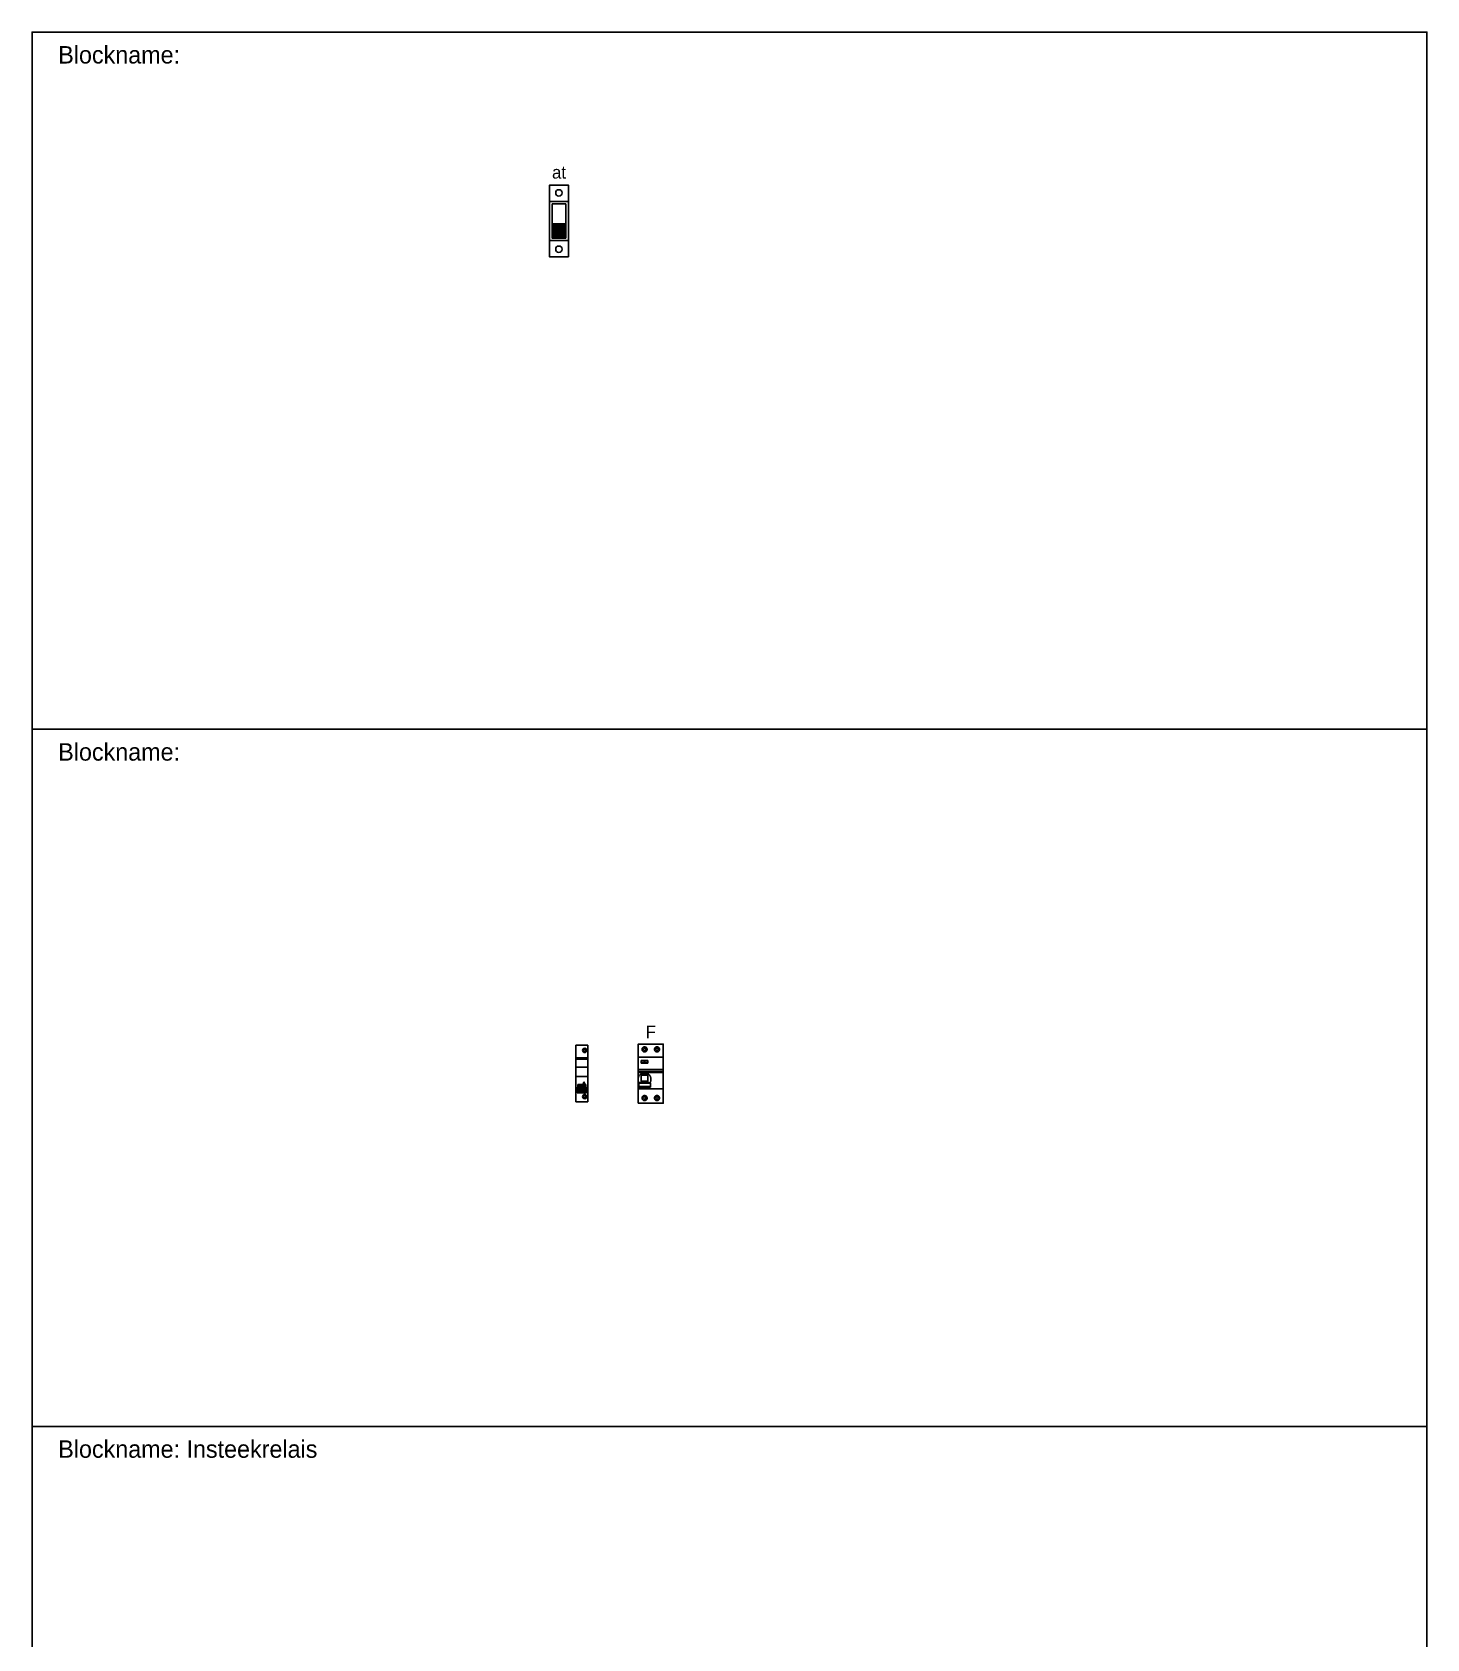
# Model space of a CAD drawing. Header units: millimetres. Extents: x -7152 to 5843, y -5056 to 10205.
# Drawn here: x 750 to 950, y 3969.5 to 4200 of the extents above; entities that cross this region are included whole.
import ezdxf
from ezdxf.enums import TextEntityAlignment as Align

# ---------------------------------------------------------------- set-up
doc = ezdxf.new("R2010")
doc.units = ezdxf.units.MM
doc.styles.get("Standard").update_dxf_attribs({"font": 'isoplus.shx'})

# ---------------------------------------------------------------- blocks, each defined once
blk = doc.blocks.new('*U437')
at = {"linetype": 'Continuous', "ltscale": 15}
h = blk.add_hatch(color=256, dxfattribs=at)
h.dxf.hatch_style = 1
h.paths.add_polyline_path([(2.19, -2.24), (2.19, -0.38), (0.53, -0.38), (0.53, -2.24)])
blk.add_line((0, -5.15), (2.7, -5.15), dxfattribs=at)
at = {"linetype": 'Continuous'}
for points in [[(2.7, -5.15), (0, -5.15), (0, 5.15), (2.7, 5.15)], [(0.37, 2.45), (2.33, 2.45), (2.33, -2.45), (0.37, -2.45)], [(0.53, -0.38), (2.19, -0.38), (2.19, -2.24), (0.53, -2.24)]]:
    blk.add_lwpolyline(points, close=True, dxfattribs=at)
blk.add_lwpolyline([(2.7, -2.8), (0, -2.8), (0, 2.8), (2.7, 2.8)], dxfattribs=at)
for centre in [(1.33, 4.04), (1.33, -4.04)]:
    blk.add_circle(centre, 0.457, dxfattribs=at)
at = {"color": 1, "linetype": 'Continuous', "ltscale": 15}
blk.add_attdef('1PVB', text='', height=1.8, rotation=90, dxfattribs=at).set_placement((1.35, 6.15), align=Align.MIDDLE_LEFT)
blk.add_attdef('1PBH', text='', height=1.8, dxfattribs=at).set_placement((1.35, 5.55), align=Align.BOTTOM_CENTER)
blk.add_attdef('1POH', text='', height=1.8, dxfattribs=at).set_placement((1.35, -7.65), align=Align.TOP_CENTER)
blk.add_attdef('1POV', text='', height=1.8, rotation=90, dxfattribs=at).set_placement((1.35, -7.65), align=Align.MIDDLE_RIGHT)
blk = doc.blocks.new('Smeltveiligheidscheider_')
for p, q in [((0, 4.05), (1.75, 4.05)), ((0, 4.05), (0, -4.05)), ((1.1, 3.38), (1.1, 3.27)), ((1.25, 3.38), (1.1, 3.38)), ((1.1, 3.27), (1.25, 3.27)), ((1.25, 3.63), (1.25, 3.38)), ((1.25, 3.01), (1.25, 3.27)), ((1.36, 3.63), (1.36, 3.38)), ((1.5, 3.38), (1.36, 3.38)), ((1.36, 3.01), (1.36, 3.27)), ((1.36, 3.27), (1.5, 3.27)), ((1.5, 3.27), (1.5, 3.38)), ((1.75, 4.05), (1.75, -4.05)), ((0, 2.24), (0.02, 2.24)), ((0, 2.09), (0.02, 2.09)), ((0, 2.07), (0.02, 2.07)), ((0, 0.84), (0.02, 0.84)), ((0.02, 2.04), (0.02, 2.24)), ((1.73, 2.24), (0.02, 2.24)), ((1.73, 2.04), (0.02, 2.04)), ((0.02, 0.91), (0.02, 2.04)), ((1.73, 0.91), (0.02, 0.91)), ((0.02, 0.38), (0.02, 0.91)), ((0.02, -0.44), (0.02, 0.38)), ((1.73, 2.24), (1.75, 2.24)), ((1.73, 2.04), (1.73, 2.24)), ((1.73, 2.09), (1.75, 2.09)), ((1.73, 2.07), (1.75, 2.07)), ((1.73, 2.04), (1.73, 0.91)), ((1.73, 0.38), (1.73, 0.91)), ((1.73, 0.84), (1.75, 0.84)), ((1.73, -0.44), (1.73, 0.38)), ((0, -0.84), (0.02, -0.84)), ((0, -2.04), (0.02, -2.04)), ((0, -2.24), (0.02, -2.24)), ((1.73, -0.44), (0.02, -0.44)), ((0.02, -2.05), (0.02, -0.44)), ((0.31, -2.05), (0.02, -2.05)), ((0.02, -2.24), (0.02, -2.05)), ((1.73, -2.24), (0.02, -2.24)), ((0.31, -2.05), (0.31, -1.59)), ((1.44, -1.59), (0.31, -1.59)), ((0.31, -1.61), (1.44, -1.61)), ((0.31, -1.71), (1.44, -1.71)), ((0.31, -1.74), (1.44, -1.74)), ((0.31, -1.89), (1.44, -1.89)), ((0.31, -1.93), (1.44, -1.93)), ((0.31, -2.03), (1.44, -2.03)), ((1.44, -2.05), (0.31, -2.05)), ((1.44, -2.05), (1.44, -1.59)), ((1.73, -2.05), (1.44, -2.05)), ((1.73, -0.44), (1.73, -2.05)), ((1.73, -0.84), (1.75, -0.84)), ((1.73, -2.04), (1.75, -2.04)), ((1.73, -2.24), (1.73, -2.05)), ((1.73, -2.24), (1.75, -2.24)), ((0, -4.05), (1.75, -4.05)), ((0.2, -2.77), (0.2, -2.31)), ((0.2, -2.31), (1.55, -2.31)), ((1.55, -2.33), (0.2, -2.33)), ((1.55, -2.43), (0.2, -2.43)), ((1.55, -2.46), (0.2, -2.46)), ((1.55, -2.62), (0.2, -2.62)), ((1.55, -2.65), (0.2, -2.65)), ((1.55, -2.75), (0.2, -2.75)), ((0.2, -2.77), (1.55, -2.77)), ((1.1, -3.26), (1.1, -3.38)), ((1.25, -3.26), (1.1, -3.26)), ((1.1, -3.38), (1.25, -3.38)), ((1.25, -3.01), (1.25, -3.26)), ((1.25, -3.63), (1.25, -3.38)), ((1.36, -3.01), (1.36, -3.26)), ((1.5, -3.26), (1.36, -3.26)), ((1.36, -3.63), (1.36, -3.38)), ((1.36, -3.38), (1.5, -3.38)), ((1.5, -3.38), (1.5, -3.26)), ((1.55, -2.77), (1.55, -2.31))]:
    blk.add_line(p, q)
for centre, radius, start, end in [((1.3, 3.32), 0.31, 0, 180), ((1.3, 3.32), 0.31, 180, 0), ((1.18, -1.35), 0.117, 0, 180), ((1.18, -1.35), 0.117, 180, 0), ((1.3, -3.32), 0.31, 0, 180), ((1.3, -3.32), 0.31, 180, 0)]:
    blk.add_arc(centre, radius, start, end)
blk = doc.blocks.new('*U441')
at = {"linetype": 'Continuous'}
blk.add_blockref('Smeltveiligheidscheider_', (-0.02, 0.03), dxfattribs=at)
at = {"color": 1, "linetype": 'Continuous'}
blk.add_attdef('F1PBV', text='', height=1.8, rotation=90, dxfattribs=at).set_placement((0.9, 5.25), align=Align.MIDDLE_LEFT)
blk.add_attdef('F1PBH', text='', height=1.8, dxfattribs=at).set_placement((0.9, 4.65), align=Align.BOTTOM_CENTER)
blk.add_attdef('F1POH', text='', height=1.8, dxfattribs=at).set_placement((0.9, -5.25), align=Align.TOP_CENTER)
blk.add_attdef('F1POV', text='', height=1.8, rotation=90, dxfattribs=at).set_placement((0.9, -5.25), align=Align.MIDDLE_RIGHT)
blk = doc.blocks.new('*U442')
for p, q in [((0, 2.35), (3.58, 2.35)), ((0.54, 3.55), (0.55, 3.57)), ((0.54, 3.53), (0.54, 3.55)), ((0.54, 3.52), (0.54, 3.53)), ((0.54, 3.5), (0.54, 3.52)), ((0.54, 3.48), (0.54, 3.5)), ((0.54, 3.46), (0.54, 3.48)), ((0.54, 3.45), (0.54, 3.46)), ((0.54, 3.43), (0.54, 3.45)), ((0.55, 3.41), (0.54, 3.43)), ((0.55, 3.58), (0.56, 3.6)), ((0.55, 3.57), (0.55, 3.58)), ((0.55, 3.4), (0.55, 3.41)), ((0.56, 3.38), (0.55, 3.4)), ((0.56, 3.61), (0.57, 3.63)), ((0.56, 3.6), (0.56, 3.61)), ((0.56, 3.37), (0.56, 3.38)), ((0.57, 3.35), (0.56, 3.37)), ((0.57, 3.63), (0.58, 3.65)), ((0.58, 3.33), (0.57, 3.35)), ((0.58, 3.66), (0.59, 3.68)), ((0.58, 3.65), (0.58, 3.66)), ((0.58, 3.32), (0.58, 3.33)), ((0.59, 3.31), (0.58, 3.32)), ((0.59, 3.68), (0.6, 3.69)), ((0.6, 3.29), (0.59, 3.31)), ((0.6, 3.69), (0.61, 3.7)), ((0.61, 3.28), (0.6, 3.29)), ((0.61, 3.7), (0.62, 3.72)), ((0.62, 3.26), (0.61, 3.28)), ((0.62, 3.72), (0.63, 3.73)), ((0.63, 3.25), (0.62, 3.26)), ((0.63, 3.73), (0.64, 3.74)), ((0.64, 3.24), (0.63, 3.25)), ((0.64, 3.74), (0.65, 3.75)), ((0.65, 3.23), (0.64, 3.24)), ((0.65, 3.75), (0.67, 3.76)), ((0.67, 3.22), (0.65, 3.23)), ((0.67, 3.76), (0.68, 3.78)), ((0.68, 3.2), (0.67, 3.22)), ((0.68, 3.78), (0.69, 3.79)), ((0.69, 3.19), (0.68, 3.2)), ((0.69, 3.79), (0.71, 3.79)), ((0.71, 3.19), (0.69, 3.19)), ((0.71, 3.79), (0.72, 3.8)), ((0.72, 3.18), (0.71, 3.19)), ((0.72, 3.8), (0.74, 3.81)), ((0.74, 3.17), (0.72, 3.18)), ((0.73, 3.56), (0.73, 3.42)), ((0.83, 3.56), (0.73, 3.56)), ((0.73, 3.42), (0.83, 3.42)), ((0.74, 3.81), (0.75, 3.82)), ((0.75, 3.16), (0.74, 3.17)), ((0.75, 3.82), (0.77, 3.83)), ((0.77, 3.15), (0.75, 3.16)), ((0.77, 3.83), (0.78, 3.83)), ((0.78, 3.15), (0.77, 3.15)), ((0.78, 3.83), (0.8, 3.84)), ((0.8, 3.14), (0.78, 3.15)), ((0.8, 3.84), (0.82, 3.84)), ((0.82, 3.14), (0.8, 3.14)), ((0.82, 3.84), (0.83, 3.84)), ((0.83, 3.14), (0.82, 3.14)), ((0.83, 3.84), (0.85, 3.85)), ((0.83, 3.84), (0.83, 3.56)), ((0.83, 3.14), (0.83, 3.42)), ((0.85, 3.13), (0.83, 3.14)), ((0.85, 3.85), (0.87, 3.85)), ((0.87, 3.13), (0.85, 3.13)), ((0.87, 3.85), (0.88, 3.85)), ((0.88, 3.13), (0.87, 3.13)), ((0.88, 3.85), (0.9, 3.85)), ((0.9, 3.13), (0.88, 3.13)), ((0.9, 3.85), (0.92, 3.85)), ((0.92, 3.13), (0.9, 3.13)), ((0.92, 3.85), (0.93, 3.85)), ((0.93, 3.13), (0.92, 3.13)), ((0.93, 3.85), (0.95, 3.85)), ((0.95, 3.13), (0.93, 3.13)), ((0.95, 3.85), (0.97, 3.84)), ((0.97, 3.14), (0.95, 3.13)), ((0.97, 3.84), (0.98, 3.84)), ((0.98, 3.14), (0.97, 3.14)), ((0.98, 3.84), (1, 3.84)), ((0.98, 3.84), (0.98, 3.56)), ((1.08, 3.56), (0.98, 3.56)), ((0.98, 3.14), (0.98, 3.42)), ((0.98, 3.42), (1.08, 3.42)), ((1, 3.14), (0.98, 3.14)), ((1, 3.84), (1.02, 3.83)), ((1.02, 3.15), (1, 3.14)), ((1.02, 3.83), (1.03, 3.83)), ((1.03, 3.15), (1.02, 3.15)), ((1.03, 3.83), (1.05, 3.82)), ((1.05, 3.16), (1.03, 3.15)), ((1.05, 3.82), (1.06, 3.81)), ((1.06, 3.17), (1.05, 3.16)), ((1.06, 3.81), (1.08, 3.8)), ((1.08, 3.18), (1.06, 3.17)), ((1.08, 3.8), (1.09, 3.79)), ((1.08, 3.42), (1.08, 3.56)), ((1.09, 3.19), (1.08, 3.18)), ((1.09, 3.79), (1.11, 3.79)), ((1.11, 3.19), (1.09, 3.19)), ((1.11, 3.79), (1.12, 3.78)), ((1.12, 3.2), (1.11, 3.19)), ((1.12, 3.78), (1.13, 3.76)), ((1.13, 3.22), (1.12, 3.2)), ((1.13, 3.76), (1.15, 3.75)), ((1.15, 3.23), (1.13, 3.22)), ((1.15, 3.75), (1.16, 3.74)), ((1.16, 3.24), (1.15, 3.23)), ((1.16, 3.74), (1.17, 3.73)), ((1.17, 3.25), (1.16, 3.24)), ((1.17, 3.73), (1.18, 3.72)), ((1.18, 3.26), (1.17, 3.25)), ((1.18, 3.72), (1.19, 3.7)), ((1.19, 3.28), (1.18, 3.26)), ((1.19, 3.7), (1.2, 3.69)), ((1.2, 3.29), (1.19, 3.28)), ((1.2, 3.69), (1.21, 3.68)), ((1.21, 3.31), (1.2, 3.29)), ((1.21, 3.68), (1.22, 3.66)), ((1.22, 3.32), (1.21, 3.31)), ((1.22, 3.66), (1.22, 3.65)), ((1.22, 3.65), (1.23, 3.63)), ((1.23, 3.35), (1.22, 3.33)), ((1.22, 3.33), (1.22, 3.32)), ((1.23, 3.63), (1.24, 3.61)), ((1.24, 3.37), (1.23, 3.35)), ((1.24, 3.61), (1.24, 3.6)), ((1.24, 3.6), (1.25, 3.58)), ((1.25, 3.4), (1.24, 3.38)), ((1.24, 3.38), (1.24, 3.37)), ((1.25, 3.58), (1.25, 3.57)), ((1.25, 3.57), (1.26, 3.55)), ((1.26, 3.43), (1.25, 3.41)), ((1.25, 3.41), (1.25, 3.4)), ((1.26, 3.55), (1.26, 3.53)), ((1.26, 3.53), (1.26, 3.52)), ((1.26, 3.52), (1.26, 3.5)), ((1.26, 3.5), (1.26, 3.48)), ((1.26, 3.48), (1.26, 3.46)), ((1.26, 3.46), (1.26, 3.45)), ((1.26, 3.45), (1.26, 3.43)), ((2.32, 3.55), (2.33, 3.57)), ((2.32, 3.53), (2.32, 3.55)), ((2.32, 3.52), (2.32, 3.53)), ((2.32, 3.5), (2.32, 3.52)), ((2.32, 3.48), (2.32, 3.5)), ((2.32, 3.46), (2.32, 3.48)), ((2.32, 3.45), (2.32, 3.46)), ((2.32, 3.43), (2.32, 3.45)), ((2.33, 3.41), (2.32, 3.43)), ((2.33, 3.58), (2.34, 3.6)), ((2.33, 3.57), (2.33, 3.58)), ((2.33, 3.4), (2.33, 3.41)), ((2.34, 3.38), (2.33, 3.4)), ((2.34, 3.61), (2.35, 3.63)), ((2.34, 3.6), (2.34, 3.61)), ((2.34, 3.37), (2.34, 3.38)), ((2.35, 3.35), (2.34, 3.37)), ((2.35, 3.63), (2.36, 3.65)), ((2.36, 3.33), (2.35, 3.35)), ((2.36, 3.66), (2.37, 3.68)), ((2.36, 3.65), (2.36, 3.66)), ((2.36, 3.32), (2.36, 3.33)), ((2.37, 3.31), (2.36, 3.32)), ((2.37, 3.68), (2.38, 3.69)), ((2.38, 3.29), (2.37, 3.31)), ((2.38, 3.69), (2.39, 3.7)), ((2.39, 3.28), (2.38, 3.29)), ((2.39, 3.7), (2.4, 3.72)), ((2.4, 3.26), (2.39, 3.28)), ((2.4, 3.72), (2.41, 3.73)), ((2.41, 3.25), (2.4, 3.26)), ((2.41, 3.73), (2.42, 3.74)), ((2.42, 3.24), (2.41, 3.25)), ((2.42, 3.74), (2.43, 3.75)), ((2.43, 3.23), (2.42, 3.24)), ((2.43, 3.75), (2.45, 3.76)), ((2.45, 3.22), (2.43, 3.23)), ((2.45, 3.76), (2.46, 3.78)), ((2.46, 3.2), (2.45, 3.22)), ((2.46, 3.78), (2.47, 3.79)), ((2.47, 3.19), (2.46, 3.2)), ((2.47, 3.79), (2.49, 3.79)), ((2.49, 3.19), (2.47, 3.19)), ((2.49, 3.79), (2.5, 3.8)), ((2.5, 3.18), (2.49, 3.19)), ((2.5, 3.8), (2.52, 3.81)), ((2.5, 3.56), (2.5, 3.42)), ((2.61, 3.56), (2.5, 3.56)), ((2.5, 3.42), (2.61, 3.42)), ((2.52, 3.17), (2.5, 3.18)), ((2.52, 3.81), (2.53, 3.82)), ((2.53, 3.16), (2.52, 3.17)), ((2.53, 3.82), (2.55, 3.83)), ((2.55, 3.15), (2.53, 3.16)), ((2.55, 3.83), (2.56, 3.83)), ((2.56, 3.15), (2.55, 3.15)), ((2.56, 3.83), (2.58, 3.84)), ((2.58, 3.14), (2.56, 3.15)), ((2.58, 3.84), (2.6, 3.84)), ((2.6, 3.14), (2.58, 3.14)), ((2.6, 3.84), (2.61, 3.84)), ((2.61, 3.14), (2.6, 3.14)), ((2.61, 3.84), (2.63, 3.85)), ((2.61, 3.84), (2.61, 3.56)), ((2.61, 3.14), (2.61, 3.42)), ((2.63, 3.13), (2.61, 3.14)), ((2.63, 3.85), (2.65, 3.85)), ((2.65, 3.13), (2.63, 3.13)), ((2.65, 3.85), (2.66, 3.85)), ((2.66, 3.13), (2.65, 3.13)), ((2.66, 3.85), (2.68, 3.85)), ((2.68, 3.13), (2.66, 3.13)), ((2.68, 3.85), (2.7, 3.85)), ((2.7, 3.13), (2.68, 3.13)), ((2.7, 3.85), (2.71, 3.85)), ((2.71, 3.13), (2.7, 3.13)), ((2.71, 3.85), (2.73, 3.85)), ((2.73, 3.13), (2.71, 3.13)), ((2.73, 3.85), (2.75, 3.84)), ((2.75, 3.14), (2.73, 3.13)), ((2.75, 3.84), (2.76, 3.84)), ((2.75, 3.84), (2.75, 3.56)), ((2.86, 3.56), (2.75, 3.56)), ((2.75, 3.14), (2.75, 3.42)), ((2.75, 3.42), (2.86, 3.42)), ((2.76, 3.14), (2.75, 3.14)), ((2.76, 3.84), (2.78, 3.84)), ((2.78, 3.14), (2.76, 3.14)), ((2.78, 3.84), (2.8, 3.83)), ((2.8, 3.15), (2.78, 3.14)), ((2.8, 3.83), (2.81, 3.83)), ((2.81, 3.15), (2.8, 3.15)), ((2.81, 3.83), (2.83, 3.82)), ((2.83, 3.16), (2.81, 3.15)), ((2.83, 3.82), (2.84, 3.81)), ((2.84, 3.17), (2.83, 3.16)), ((2.84, 3.81), (2.86, 3.8)), ((2.86, 3.18), (2.84, 3.17)), ((2.86, 3.8), (2.87, 3.79)), ((2.86, 3.42), (2.86, 3.56)), ((2.87, 3.19), (2.86, 3.18)), ((2.87, 3.79), (2.89, 3.79)), ((2.89, 3.19), (2.87, 3.19)), ((2.89, 3.79), (2.9, 3.78)), ((2.9, 3.2), (2.89, 3.19)), ((2.9, 3.78), (2.91, 3.76)), ((2.91, 3.22), (2.9, 3.2)), ((2.91, 3.76), (2.93, 3.75)), ((2.93, 3.23), (2.91, 3.22)), ((2.93, 3.75), (2.94, 3.74)), ((2.94, 3.24), (2.93, 3.23)), ((2.94, 3.74), (2.95, 3.73)), ((2.95, 3.25), (2.94, 3.24)), ((2.95, 3.73), (2.96, 3.72)), ((2.96, 3.26), (2.95, 3.25)), ((2.96, 3.72), (2.97, 3.7)), ((2.97, 3.28), (2.96, 3.26)), ((2.97, 3.7), (2.98, 3.69)), ((2.98, 3.29), (2.97, 3.28)), ((2.98, 3.69), (2.99, 3.68)), ((2.99, 3.31), (2.98, 3.29)), ((2.99, 3.68), (3, 3.66)), ((3, 3.32), (2.99, 3.31)), ((3, 3.66), (3, 3.65)), ((3, 3.65), (3.01, 3.63)), ((3.01, 3.35), (3, 3.33)), ((3, 3.33), (3, 3.32)), ((3.01, 3.63), (3.02, 3.61)), ((3.02, 3.37), (3.01, 3.35)), ((3.02, 3.61), (3.02, 3.6)), ((3.02, 3.6), (3.03, 3.58)), ((3.03, 3.4), (3.02, 3.38)), ((3.02, 3.38), (3.02, 3.37)), ((3.03, 3.58), (3.03, 3.57)), ((3.03, 3.57), (3.04, 3.55)), ((3.04, 3.43), (3.03, 3.41)), ((3.03, 3.41), (3.03, 3.4)), ((3.04, 3.55), (3.04, 3.53)), ((3.04, 3.53), (3.04, 3.52)), ((3.04, 3.52), (3.04, 3.5)), ((3.04, 3.5), (3.04, 3.48)), ((3.04, 3.48), (3.04, 3.46)), ((3.04, 3.46), (3.04, 3.45)), ((3.04, 3.45), (3.04, 3.43)), ((0, 0.6), (3.58, 0.6)), ((0, 0.56), (3.58, 0.56)), ((0, 0.26), (3.58, 0.26)), ((0, 0.18), (3.58, 0.18)), ((0.41, 1.88), (1.37, 1.88)), ((0.41, 1.88), (0.41, 1.52)), ((0.41, 1.52), (1.37, 1.52)), ((0.42, 1.88), (0.45, 1.85)), ((0.42, 1.53), (0.42, 1.88)), ((0.42, 1.88), (1.36, 1.88)), ((0.42, 1.53), (0.45, 1.55)), ((0.42, 1.53), (1.36, 1.53)), ((0.45, 1.55), (0.45, 1.85)), ((0.45, 1.85), (0.49, 1.85)), ((0.45, 1.55), (0.49, 1.55)), ((0.49, 1.85), (0.54, 1.85)), ((0.49, 1.55), (0.54, 1.55)), ((0.54, 1.85), (0.59, 1.85)), ((0.54, 1.55), (0.59, 1.55)), ((0.59, 1.85), (0.63, 1.85)), ((0.59, 1.55), (0.63, 1.55)), ((0.63, 1.85), (0.68, 1.85)), ((0.63, 1.55), (0.68, 1.55)), ((0.68, 1.85), (0.73, 1.85)), ((0.68, 1.55), (0.73, 1.55)), ((0.73, 1.85), (0.77, 1.85)), ((0.73, 1.55), (0.77, 1.55)), ((0.74, 1.75), (0.74, 1.81)), ((0.74, 1.81), (1.04, 1.81)), ((0.74, 1.75), (0.86, 1.75)), ((0.77, 1.85), (0.82, 1.85)), ((0.77, 1.55), (0.82, 1.55)), ((0.82, 1.85), (0.87, 1.85)), ((0.82, 1.55), (0.87, 1.55)), ((0.86, 1.59), (0.86, 1.75)), ((0.86, 1.59), (0.92, 1.59)), ((0.87, 1.85), (0.91, 1.85)), ((0.87, 1.55), (0.91, 1.55)), ((0.89, 0.02), (0.89, 0.14)), ((0.91, 1.85), (0.96, 1.85)), ((0.91, 1.55), (0.96, 1.55)), ((0.92, 1.75), (1.04, 1.75)), ((0.92, 1.59), (0.92, 1.75)), ((0.96, 1.85), (1.01, 1.85)), ((0.96, 1.55), (1.01, 1.55)), ((1.01, 1.85), (1.05, 1.85)), ((1.01, 1.55), (1.05, 1.55)), ((1.04, 1.75), (1.04, 1.81)), ((1.05, 1.85), (1.1, 1.85)), ((1.05, 1.55), (1.1, 1.55)), ((1.1, 1.85), (1.15, 1.85)), ((1.1, 1.55), (1.15, 1.55)), ((1.15, 1.85), (1.19, 1.85)), ((1.15, 1.55), (1.19, 1.55)), ((1.19, 1.85), (1.24, 1.85)), ((1.19, 1.55), (1.24, 1.55)), ((1.24, 1.85), (1.29, 1.85)), ((1.24, 1.55), (1.29, 1.55)), ((1.29, 1.85), (1.33, 1.85)), ((1.29, 1.55), (1.33, 1.55)), ((1.33, 1.85), (1.36, 1.88)), ((1.33, 1.55), (1.33, 1.85)), ((1.33, 1.55), (1.36, 1.53)), ((1.36, 1.53), (1.36, 1.88)), ((1.37, 1.88), (1.37, 1.52)), ((0, -0.57), (0, -1.02)), ((0, -2.15), (3.58, -2.15)), ((1.73, -1.3), (0.06, -1.3)), ((1.73, -1.93), (0.06, -1.93)), ((0.06, -1.3), (0.06, -1.33)), ((0.06, -1.33), (0.06, -1.38)), ((0.06, -1.33), (1.73, -1.33)), ((0.06, -1.38), (0.06, -1.85)), ((0.06, -1.38), (1.73, -1.38)), ((0.06, -1.91), (0.06, -1.85)), ((1.73, -1.85), (0.06, -1.85)), ((0.06, -1.91), (0.06, -1.92)), ((1.73, -1.91), (0.06, -1.91)), ((0.06, -1.93), (0.06, -1.92)), ((0.39, -1.3), (0.39, -0.06)), ((0.39, -0.22), (1.39, -0.22)), ((0.39, -1.08), (0.43, -1.08)), ((0.43, -1.08), (0.43, -1.3)), ((0.43, -1.08), (1.36, -1.08)), ((1.36, -1.08), (1.39, -1.08)), ((1.36, -1.08), (1.36, -1.3)), ((1.39, -1.3), (1.39, -0.06)), ((1.73, -1.3), (1.73, -1.33)), ((1.73, -1.33), (1.73, -1.38)), ((1.73, -1.38), (1.73, -1.85)), ((1.73, -1.85), (1.73, -1.91)), ((1.73, -1.91), (1.73, -1.92)), ((1.73, -1.93), (1.73, -1.92)), ((0.54, -3.43), (0.55, -3.41)), ((0.54, -3.45), (0.54, -3.43)), ((0.54, -3.46), (0.54, -3.45)), ((0.54, -3.48), (0.54, -3.46)), ((0.54, -3.5), (0.54, -3.48)), ((0.54, -3.52), (0.54, -3.5)), ((0.54, -3.53), (0.54, -3.52)), ((0.54, -3.55), (0.54, -3.53)), ((0.55, -3.57), (0.54, -3.55)), ((0.55, -3.4), (0.56, -3.38)), ((0.55, -3.41), (0.55, -3.4)), ((0.55, -3.58), (0.55, -3.57)), ((0.56, -3.6), (0.55, -3.58)), ((0.56, -3.37), (0.57, -3.35)), ((0.56, -3.38), (0.56, -3.37)), ((0.56, -3.61), (0.56, -3.6)), ((0.57, -3.63), (0.56, -3.61)), ((0.57, -3.35), (0.58, -3.33)), ((0.58, -3.65), (0.57, -3.63)), ((0.58, -3.32), (0.59, -3.31)), ((0.58, -3.33), (0.58, -3.32)), ((0.58, -3.66), (0.58, -3.65)), ((0.59, -3.68), (0.58, -3.66)), ((0.59, -3.31), (0.6, -3.29)), ((0.6, -3.69), (0.59, -3.68)), ((0.6, -3.29), (0.61, -3.28)), ((0.61, -3.7), (0.6, -3.69)), ((0.61, -3.28), (0.62, -3.26)), ((0.62, -3.72), (0.61, -3.7)), ((0.62, -3.26), (0.63, -3.25)), ((0.63, -3.73), (0.62, -3.72)), ((0.63, -3.25), (0.64, -3.24)), ((0.64, -3.74), (0.63, -3.73)), ((0.64, -3.24), (0.65, -3.23)), ((0.65, -3.75), (0.64, -3.74)), ((0.65, -3.23), (0.67, -3.22)), ((0.67, -3.76), (0.65, -3.75)), ((0.67, -3.22), (0.68, -3.2)), ((0.68, -3.78), (0.67, -3.76)), ((0.68, -3.2), (0.69, -3.19)), ((0.69, -3.79), (0.68, -3.78)), ((0.69, -3.19), (0.71, -3.19)), ((0.71, -3.79), (0.69, -3.79)), ((0.71, -3.19), (0.72, -3.18)), ((0.72, -3.8), (0.71, -3.79)), ((0.72, -3.18), (0.74, -3.17)), ((0.74, -3.81), (0.72, -3.8)), ((0.73, -3.42), (0.73, -3.56)), ((0.83, -3.42), (0.73, -3.42)), ((0.73, -3.56), (0.83, -3.56)), ((0.74, -3.17), (0.75, -3.16)), ((0.75, -3.82), (0.74, -3.81)), ((0.75, -3.16), (0.77, -3.15)), ((0.77, -3.83), (0.75, -3.82)), ((0.77, -3.15), (0.78, -3.15)), ((0.78, -3.83), (0.77, -3.83)), ((0.78, -3.15), (0.8, -3.14)), ((0.8, -3.84), (0.78, -3.83)), ((0.8, -3.14), (0.82, -3.14)), ((0.82, -3.84), (0.8, -3.84)), ((0.82, -3.14), (0.83, -3.14)), ((0.83, -3.84), (0.82, -3.84)), ((0.83, -3.14), (0.85, -3.13)), ((0.83, -3.14), (0.83, -3.42)), ((0.83, -3.84), (0.83, -3.56)), ((0.85, -3.85), (0.83, -3.84)), ((0.85, -3.13), (0.87, -3.13)), ((0.87, -3.85), (0.85, -3.85)), ((0.87, -3.13), (0.88, -3.13)), ((0.88, -3.85), (0.87, -3.85)), ((0.88, -3.13), (0.9, -3.13)), ((0.9, -3.85), (0.88, -3.85)), ((0.9, -3.13), (0.92, -3.13)), ((0.92, -3.85), (0.9, -3.85)), ((0.92, -3.13), (0.93, -3.13)), ((0.93, -3.85), (0.92, -3.85)), ((0.93, -3.13), (0.95, -3.13)), ((0.95, -3.85), (0.93, -3.85)), ((0.95, -3.13), (0.97, -3.14)), ((0.97, -3.84), (0.95, -3.85)), ((0.97, -3.14), (0.98, -3.14)), ((0.98, -3.84), (0.97, -3.84)), ((0.98, -3.14), (1, -3.14)), ((0.98, -3.14), (0.98, -3.42)), ((1.08, -3.42), (0.98, -3.42)), ((0.98, -3.84), (0.98, -3.56)), ((0.98, -3.56), (1.08, -3.56)), ((1, -3.84), (0.98, -3.84)), ((1, -3.14), (1.02, -3.15)), ((1.02, -3.83), (1, -3.84)), ((1.02, -3.15), (1.03, -3.15)), ((1.03, -3.83), (1.02, -3.83)), ((1.03, -3.15), (1.05, -3.16)), ((1.05, -3.82), (1.03, -3.83)), ((1.05, -3.16), (1.06, -3.17)), ((1.06, -3.81), (1.05, -3.82)), ((1.06, -3.17), (1.08, -3.18)), ((1.08, -3.8), (1.06, -3.81)), ((1.08, -3.18), (1.09, -3.19)), ((1.08, -3.56), (1.08, -3.42)), ((1.09, -3.79), (1.08, -3.8)), ((1.09, -3.19), (1.11, -3.19)), ((1.11, -3.79), (1.09, -3.79)), ((1.11, -3.19), (1.12, -3.2)), ((1.12, -3.78), (1.11, -3.79)), ((1.12, -3.2), (1.13, -3.22)), ((1.13, -3.76), (1.12, -3.78)), ((1.13, -3.22), (1.15, -3.23)), ((1.15, -3.75), (1.13, -3.76)), ((1.15, -3.23), (1.16, -3.24)), ((1.16, -3.74), (1.15, -3.75)), ((1.16, -3.24), (1.17, -3.25)), ((1.17, -3.73), (1.16, -3.74)), ((1.17, -3.25), (1.18, -3.26)), ((1.18, -3.72), (1.17, -3.73)), ((1.18, -3.26), (1.19, -3.28)), ((1.19, -3.7), (1.18, -3.72)), ((1.19, -3.28), (1.2, -3.29)), ((1.2, -3.69), (1.19, -3.7)), ((1.2, -3.29), (1.21, -3.31)), ((1.21, -3.68), (1.2, -3.69)), ((1.21, -3.31), (1.22, -3.32)), ((1.22, -3.66), (1.21, -3.68)), ((1.22, -3.32), (1.22, -3.33)), ((1.22, -3.33), (1.23, -3.35)), ((1.23, -3.63), (1.22, -3.65)), ((1.22, -3.65), (1.22, -3.66)), ((1.23, -3.35), (1.24, -3.37)), ((1.24, -3.61), (1.23, -3.63)), ((1.24, -3.37), (1.24, -3.38)), ((1.24, -3.38), (1.25, -3.4)), ((1.25, -3.58), (1.24, -3.6)), ((1.24, -3.6), (1.24, -3.61)), ((1.25, -3.4), (1.25, -3.41)), ((1.25, -3.41), (1.26, -3.43)), ((1.26, -3.55), (1.25, -3.57)), ((1.25, -3.57), (1.25, -3.58)), ((1.26, -3.43), (1.26, -3.45)), ((1.26, -3.45), (1.26, -3.46)), ((1.26, -3.46), (1.26, -3.48)), ((1.26, -3.48), (1.26, -3.5)), ((1.26, -3.5), (1.26, -3.52)), ((1.26, -3.52), (1.26, -3.53)), ((1.26, -3.53), (1.26, -3.55)), ((2.32, -3.43), (2.33, -3.41)), ((2.32, -3.45), (2.32, -3.43)), ((2.32, -3.46), (2.32, -3.45)), ((2.32, -3.48), (2.32, -3.46)), ((2.32, -3.5), (2.32, -3.48)), ((2.32, -3.52), (2.32, -3.5)), ((2.32, -3.53), (2.32, -3.52)), ((2.32, -3.55), (2.32, -3.53)), ((2.33, -3.57), (2.32, -3.55)), ((2.33, -3.4), (2.34, -3.38)), ((2.33, -3.41), (2.33, -3.4)), ((2.33, -3.58), (2.33, -3.57)), ((2.34, -3.6), (2.33, -3.58)), ((2.34, -3.37), (2.35, -3.35)), ((2.34, -3.38), (2.34, -3.37)), ((2.34, -3.61), (2.34, -3.6)), ((2.35, -3.63), (2.34, -3.61)), ((2.35, -3.35), (2.36, -3.33)), ((2.36, -3.65), (2.35, -3.63)), ((2.36, -3.32), (2.37, -3.31)), ((2.36, -3.33), (2.36, -3.32)), ((2.36, -3.66), (2.36, -3.65)), ((2.37, -3.68), (2.36, -3.66)), ((2.37, -3.31), (2.38, -3.29)), ((2.38, -3.69), (2.37, -3.68)), ((2.38, -3.29), (2.39, -3.28)), ((2.39, -3.7), (2.38, -3.69)), ((2.39, -3.28), (2.4, -3.26)), ((2.4, -3.72), (2.39, -3.7)), ((2.4, -3.26), (2.41, -3.25)), ((2.41, -3.73), (2.4, -3.72)), ((2.41, -3.25), (2.42, -3.24)), ((2.42, -3.74), (2.41, -3.73)), ((2.42, -3.24), (2.43, -3.23)), ((2.43, -3.75), (2.42, -3.74)), ((2.43, -3.23), (2.45, -3.22)), ((2.45, -3.76), (2.43, -3.75)), ((2.45, -3.22), (2.46, -3.2)), ((2.46, -3.78), (2.45, -3.76)), ((2.46, -3.2), (2.47, -3.19)), ((2.47, -3.79), (2.46, -3.78)), ((2.47, -3.19), (2.49, -3.19)), ((2.49, -3.79), (2.47, -3.79)), ((2.49, -3.19), (2.5, -3.18)), ((2.5, -3.8), (2.49, -3.79)), ((2.5, -3.18), (2.52, -3.17)), ((2.5, -3.42), (2.5, -3.56)), ((2.61, -3.42), (2.5, -3.42)), ((2.5, -3.56), (2.61, -3.56)), ((2.52, -3.81), (2.5, -3.8)), ((2.52, -3.17), (2.53, -3.16)), ((2.53, -3.82), (2.52, -3.81)), ((2.53, -3.16), (2.55, -3.15)), ((2.55, -3.83), (2.53, -3.82)), ((2.55, -3.15), (2.56, -3.15)), ((2.56, -3.83), (2.55, -3.83)), ((2.56, -3.15), (2.58, -3.14)), ((2.58, -3.84), (2.56, -3.83)), ((2.58, -3.14), (2.6, -3.14)), ((2.6, -3.84), (2.58, -3.84)), ((2.6, -3.14), (2.61, -3.14)), ((2.61, -3.84), (2.6, -3.84)), ((2.61, -3.14), (2.63, -3.13)), ((2.61, -3.14), (2.61, -3.42)), ((2.61, -3.84), (2.61, -3.56)), ((2.63, -3.85), (2.61, -3.84)), ((2.63, -3.13), (2.65, -3.13)), ((2.65, -3.85), (2.63, -3.85)), ((2.65, -3.13), (2.66, -3.13)), ((2.66, -3.85), (2.65, -3.85)), ((2.66, -3.13), (2.68, -3.13)), ((2.68, -3.85), (2.66, -3.85)), ((2.68, -3.13), (2.7, -3.13)), ((2.7, -3.85), (2.68, -3.85)), ((2.7, -3.13), (2.71, -3.13)), ((2.71, -3.85), (2.7, -3.85)), ((2.71, -3.13), (2.73, -3.13)), ((2.73, -3.85), (2.71, -3.85)), ((2.73, -3.13), (2.75, -3.14)), ((2.75, -3.84), (2.73, -3.85)), ((2.75, -3.14), (2.76, -3.14)), ((2.75, -3.14), (2.75, -3.42)), ((2.86, -3.42), (2.75, -3.42)), ((2.75, -3.84), (2.75, -3.56)), ((2.75, -3.56), (2.86, -3.56)), ((2.76, -3.84), (2.75, -3.84)), ((2.76, -3.14), (2.78, -3.14)), ((2.78, -3.84), (2.76, -3.84)), ((2.78, -3.14), (2.8, -3.15)), ((2.8, -3.83), (2.78, -3.84)), ((2.8, -3.15), (2.81, -3.15)), ((2.81, -3.83), (2.8, -3.83)), ((2.81, -3.15), (2.83, -3.16)), ((2.83, -3.82), (2.81, -3.83)), ((2.83, -3.16), (2.84, -3.17)), ((2.84, -3.81), (2.83, -3.82)), ((2.84, -3.17), (2.86, -3.18)), ((2.86, -3.8), (2.84, -3.81)), ((2.86, -3.18), (2.87, -3.19)), ((2.86, -3.56), (2.86, -3.42)), ((2.87, -3.79), (2.86, -3.8)), ((2.87, -3.19), (2.89, -3.19)), ((2.89, -3.79), (2.87, -3.79)), ((2.89, -3.19), (2.9, -3.2)), ((2.9, -3.78), (2.89, -3.79)), ((2.9, -3.2), (2.91, -3.22)), ((2.91, -3.76), (2.9, -3.78)), ((2.91, -3.22), (2.93, -3.23)), ((2.93, -3.75), (2.91, -3.76)), ((2.93, -3.23), (2.94, -3.24)), ((2.94, -3.74), (2.93, -3.75)), ((2.94, -3.24), (2.95, -3.25)), ((2.95, -3.73), (2.94, -3.74)), ((2.95, -3.25), (2.96, -3.26)), ((2.96, -3.72), (2.95, -3.73)), ((2.96, -3.26), (2.97, -3.28)), ((2.97, -3.7), (2.96, -3.72)), ((2.97, -3.28), (2.98, -3.29)), ((2.98, -3.69), (2.97, -3.7)), ((2.98, -3.29), (2.99, -3.31)), ((2.99, -3.68), (2.98, -3.69)), ((2.99, -3.31), (3, -3.32)), ((3, -3.66), (2.99, -3.68)), ((3, -3.32), (3, -3.33)), ((3, -3.33), (3.01, -3.35)), ((3.01, -3.63), (3, -3.65)), ((3, -3.65), (3, -3.66)), ((3.01, -3.35), (3.02, -3.37)), ((3.02, -3.61), (3.01, -3.63)), ((3.02, -3.37), (3.02, -3.38)), ((3.02, -3.38), (3.03, -3.4)), ((3.03, -3.58), (3.02, -3.6)), ((3.02, -3.6), (3.02, -3.61)), ((3.03, -3.4), (3.03, -3.41)), ((3.03, -3.41), (3.04, -3.43)), ((3.04, -3.55), (3.03, -3.57)), ((3.03, -3.57), (3.03, -3.58)), ((3.04, -3.43), (3.04, -3.45)), ((3.04, -3.45), (3.04, -3.46)), ((3.04, -3.46), (3.04, -3.48)), ((3.04, -3.48), (3.04, -3.5)), ((3.04, -3.5), (3.04, -3.52)), ((3.04, -3.52), (3.04, -3.53)), ((3.04, -3.53), (3.04, -3.55))]:
    blk.add_line(p, q)
at = {"linetype": 'Continuous', "ltscale": 15}
blk.add_lwpolyline([(0, -4.24), (3.58, -4.24), (3.58, 4.24), (0, 4.24)], close=True, dxfattribs=at)
for points in [[(1.67, -1.3), (1.69, -1.26), (1.72, -1.22), (1.73, -1.18), (1.75, -1.14), (1.77, -1.1), (1.78, -1.06), (1.79, -1.01), (1.8, -0.97), (1.81, -0.93), (1.81, -0.88), (1.82, -0.84), (1.82, -0.79), (1.82, -0.75), (1.81, -0.7), (1.81, -0.66), (1.8, -0.62), (1.79, -0.57), (1.78, -0.53), (1.77, -0.49), (1.75, -0.44), (1.73, -0.4), (1.71, -0.36), (1.69, -0.32), (1.67, -0.29), (1.64, -0.25), (1.62, -0.21), (1.59, -0.18), (1.56, -0.15), (1.53, -0.11), (1.5, -0.08), (1.46, -0.06), (1.43, -0.03), (1.39, 0), (1.35, 0.02), (1.31, 0.04), (1.28, 0.06), (1.24, 0.08), (1.19, 0.09), (1.15, 0.11), (1.11, 0.12), (1.07, 0.13), (1.03, 0.13), (0.98, 0.14), (0.94, 0.14), (0.89, 0.14), (0.85, 0.14), (0.81, 0.14), (0.78, 0.14), (0.74, 0.13), (0.7, 0.12), (0.66, 0.11), (0.63, 0.1), (0.6, 0.09), (0.56, 0.08), (0.53, 0.07), (0.5, 0.05), (0.47, 0.04), (0.44, 0.02), (0.41, 0), (0.38, -0.02), (0.35, -0.04), (0.33, -0.06), (0.3, -0.08), (0.27, -0.1), (0.25, -0.12), (0.23, -0.15), (0.2, -0.17), (0.18, -0.2), (0.16, -0.23), (0.14, -0.26), (0.12, -0.28), (0.1, -0.31), (0.09, -0.34), (0.07, -0.37), (0.06, -0.41), (0.04, -0.44), (0.03, -0.47), (0.02, -0.5), (0.01, -0.54), (0, -0.57)], [(0, -1.02), (0.01, -1.07), (0.03, -1.12), (0.05, -1.16), (0.07, -1.21), (0.09, -1.25), (0.12, -1.3)]]:
    blk.add_lwpolyline(points)
for centre, start, end in [((0.9, 3.49), 173.9795, 180), ((0.9, 3.49), 180, 185.9635), ((0.9, 3.49), 126.0053, 137.9188), ((0.9, 3.49), 78.0243, 101.9661), ((0.9, 3.49), 258.021, 282.0247), ((0.9, 3.49), 306.0317, 317.9729), ((0.9, 3.49), 0, 6.0028), ((0.9, 3.49), 354.0188, 0), ((2.68, 3.49), 173.9795, 180), ((2.68, 3.49), 180, 185.9635), ((2.68, 3.49), 126.0053, 137.9188), ((2.68, 3.49), 78.0243, 101.9661), ((2.68, 3.49), 258.021, 282.0247), ((2.68, 3.49), 306.0317, 317.9729), ((2.68, 3.49), 0, 6.0028), ((2.68, 3.49), 354.0188, 0), ((0.9, -3.49), 174.0188, 180), ((0.9, -3.49), 180, 186.0028), ((0.9, -3.49), 149.9994, 161.9835), ((0.9, -3.49), 198.0484, 210.0404), ((0.9, -3.49), 126.0317, 137.9728), ((0.9, -3.49), 222.0708, 234.0049), ((0.9, -3.49), 112.4602, 113.6541), ((0.9, -3.49), 78.0209, 102.0247), ((0.9, -3.49), 258.0243, 281.9662), ((0.9, -3.49), 42.0193, 53.9754), ((0.9, -3.49), 306.0053, 317.9189), ((0.9, -3.49), 18.0015, 29.9862), ((0.9, -3.49), 329.9438, 341.9361), ((0.9, -3.49), 0, 5.9659), ((2.68, -3.49), 174.0188, 180), ((2.68, -3.49), 180, 186.0028), ((2.68, -3.49), 149.9994, 161.9835), ((2.68, -3.49), 198.0484, 210.0404), ((2.68, -3.49), 126.0317, 137.9728), ((2.68, -3.49), 222.0708, 234.0049), ((2.68, -3.49), 78.0209, 102.0247), ((2.68, -3.49), 258.0243, 281.9662), ((2.68, -3.49), 42.0193, 53.9754), ((2.68, -3.49), 306.0053, 317.9189), ((2.68, -3.49), 18.0015, 29.9862), ((2.68, -3.49), 329.9438, 341.9361), ((2.68, -3.49), 0, 5.9659)]:
    blk.add_arc(centre, 0.36, start, end)
for start_param, end_param in [(1.570796, 2.056986), (1.084607, 1.570796)]:
    blk.add_ellipse((0.89, -0.63), major_axis=(1.07, 0), ratio=0.611071, start_param=start_param, end_param=end_param)
at = {"color": 1, "linetype": 'Continuous'}
blk.add_attdef('F2PBV', text='', height=1.8, rotation=90, dxfattribs=at).set_placement((1.8, 5.15), align=Align.MIDDLE_LEFT)
blk.add_attdef('F2PBH', text='', height=1.8, dxfattribs=at).set_placement((1.8, 4.55), align=Align.BOTTOM_CENTER)
blk.add_attdef('F2POH', text='', height=1.8, dxfattribs=at).set_placement((1.8, -5.25), align=Align.TOP_CENTER)
blk.add_attdef('F2POV', text='', height=1.8, rotation=90, dxfattribs=at).set_placement((1.8, -5.25), align=Align.MIDDLE_RIGHT)

msp = doc.modelspace()

# ---------------------------------------------------------------- linework, layer by layer
at = {"color": 160, "linetype": 'Continuous'}
for points in [[(750, 4100), (950, 4100), (950, 4200), (750, 4200)], [(750, 4000), (950, 4000), (950, 4100), (750, 4100)], [(750, 3900), (950, 3900), (950, 4000), (750, 4000)]]:
    msp.add_lwpolyline(points, close=True, dxfattribs=at)

# ---------------------------------------------------------------- block references
at = {"linetype": 'Continuous'}
for name, p, values in [('*U437', (824.2, 4172.902), {'1PBH': 'at'}), ('*U442', (836.92, 4050.59), {'F2PBH': 'F'})]:
    msp.add_blockref(name, p, dxfattribs=at).add_auto_attribs(values)
msp.add_blockref('*U441', (827.964, 4050.59), dxfattribs=at)

# ---------------------------------------------------------------- texts
at = {"color": 7}
for s, p in [('Blockname: ', (753.742, 4198)), ('Blockname: ', (753.742, 4098)), ('Blockname: Insteekrelais', (753.742, 3998))]:
    msp.add_text(s, height=2.5, dxfattribs=at).set_placement(p, align=Align.TOP_LEFT)

doc.saveas('drawing.dxf')
